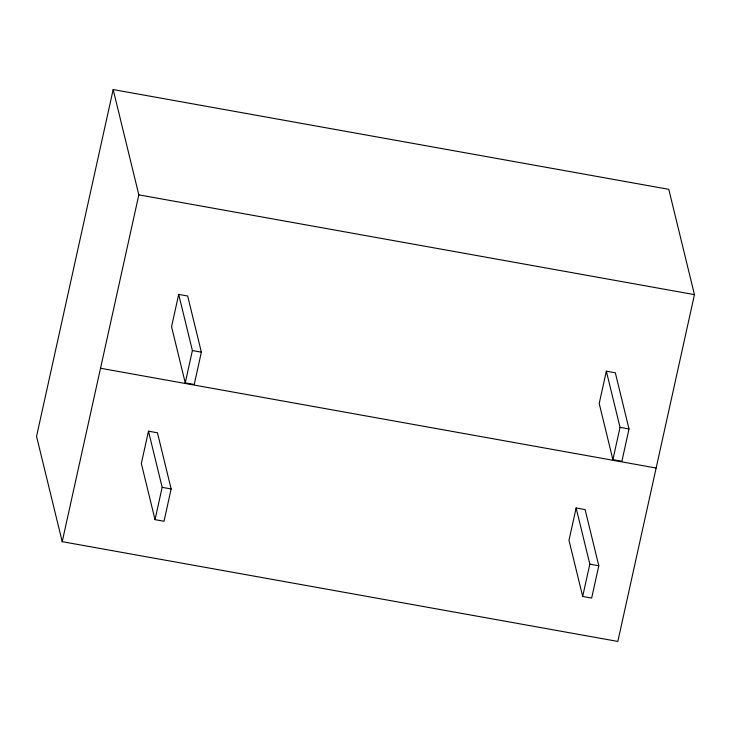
<?xml version="1.0" encoding="UTF-8"?>
<svg xmlns="http://www.w3.org/2000/svg" width="731" height="731" viewBox="0 0 731 731"><rect width="100%" height="100%" fill="white"/><g stroke="black" fill="none" stroke-linecap="round" stroke-linejoin="round"><path stroke-width="1.1" d="M113.168 89.566L36.55 436.37L62.217 541.671L617.832 641.434L694.45 294.63L668.783 189.329L113.168 89.566L138.835 194.857L62.217 541.671M148.475 431.18L141.339 463.491L155.027 519.65L164.009 521.267L171.145 488.957L157.457 432.798L148.475 431.18L162.163 487.339L155.027 519.65M178.693 294.401L171.557 326.711L185.245 382.87L194.227 384.479L201.363 352.168L187.675 296.009L178.693 294.401L192.39 350.56L185.245 382.87M576.129 507.972L568.992 540.291L582.68 596.45L591.662 598.059L598.799 565.748L585.111 509.589L576.129 507.972L589.826 564.14L582.68 596.45M606.346 371.193L599.21 403.503L612.898 459.662L621.88 461.279L629.016 428.96L615.328 372.801L606.346 371.193L620.043 427.352L612.898 459.662M138.835 194.857L694.45 294.63M192.39 350.56L201.363 352.168M620.043 427.352L629.016 428.96M100.531 368.26L656.146 468.032M162.163 487.339L171.145 488.957M589.826 564.14L598.799 565.748"/></g></svg>
